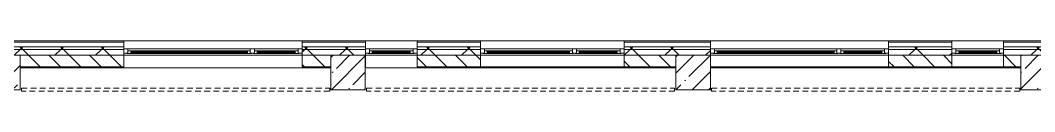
# Model space of a CAD drawing. Header units: millimetres. Extents: x -5368 to 196898, y -8553 to 29000.
# Drawn here: x 104785 to 122425, y 26479 to 27350 of the extents above; entities that cross this region are included whole.
import ezdxf

# ---------------------------------------------------------------- set-up
doc = ezdxf.new("R2010")
doc.units = ezdxf.units.MM
doc.linetypes.add('200_ШТРИХ__ш1_п0_6_', pattern=[160, 100, -60])
for name, color, linetype, lineweight in [('A-DETL-MBND-1', 7, '200_ШТРИХ__ш1_п0_6_', 9), ('A-GLAZ-2', 7, 'Continuous', 5), ('A-WALL', 7, 'Continuous', 9), ('A-WALL-2', 7, 'Continuous', 5), ('I-WALL-4', 7, 'Continuous', 5), ('S-COLS-3', 7, 'Continuous', 5)]:
    doc.layers.add(name, color=color, linetype=linetype, lineweight=lineweight)
pattern_1 = [(45, (62025.03, 0), (-353.5534, 353.5534), []), (135, (62025.03, 0), (-353.5534, -353.5534), [])]
pattern_2 = [(45, (62025.03, 0), (-285.1231, 285.1231), []), (45, (62310.15, 0), (-285.1231, 285.1231), [504.031, -100.806, 16.764, -84.042])]

# ---------------------------------------------------------------- blocks, each defined once
blk = doc.blocks.new('BSC_Колонна _Прямоугольная - 600х600-V90-3_3_1_птичка')
at = {"layer": 'S-COLS-3'}
h = blk.add_hatch(dxfattribs=at)
h.set_pattern_fill('FP_78', color=256, style=0, pattern_type=2)
h.set_pattern_definition([(45, (-42460, -26800), (-285.123, 285.123), []), (45, (-42174.88, -26800), (-285.123, 285.123), [504.031, -100.806, 16.764, -84.042])])
h.paths.add_polyline_path([(-300, -300), (300, -300), (300, 300), (-300, 300)])
for p, q in [((300, 300), (-300, 300)), ((-300, 300), (-300, -300)), ((300, -300), (300, 300)), ((-300, -300), (300, -300))]:
    blk.add_line(p, q, dxfattribs=at)
blk = doc.blocks.new('120_Окно_СКБ_2Ст - 120_Окно_СКБ_2Ст 3100х2500 _мал_створка слева_ 2-19089248-3_3_1_птичка')
at = {"layer": 'A-GLAZ-2'}
for p, q in [((-1550, -75), (-1550, -5)), ((-1550, -5), (-1480, -5)), ((1550, -5), (-1550, -5)), ((-1480, -75), (-1550, -75)), ((-1550, -75), (-1500, -75)), ((-1480, -75), (-1500, -75)), ((-1500, -75), (-1500, -85)), ((-1500, -85), (670, -85)), ((670, -85), (-1500, -85)), ((-1480, -5), (-1480, -75)), ((650, -35), (-1480, -35)), ((-1480, -35), (-1480, -75)), ((-1430, -85), (-1430, -35)), ((-1430, -55), (600, -55)), ((600, -65), (-1430, -65)), ((600, -85), (600, -35)), ((650, -75), (650, -5)), ((650, -5), (720, -5)), ((650, -75), (650, -35)), ((720, -75), (650, -75)), ((670, -75), (650, -75)), ((670, -75), (700, -75)), ((670, -85), (670, -75)), ((720, -75), (700, -75)), ((700, -75), (700, -85)), ((700, -85), (1500, -85)), ((1500, -85), (700, -85)), ((720, -5), (720, -75)), ((1480, -35), (720, -35)), ((720, -35), (720, -75)), ((770, -85), (770, -35)), ((770, -55), (1430, -55)), ((1430, -65), (770, -65)), ((1430, -85), (1430, -35)), ((1480, -75), (1480, -5)), ((1480, -5), (1550, -5)), ((1480, -75), (1480, -35)), ((1550, -75), (1480, -75)), ((1500, -75), (1480, -75)), ((1500, -75), (1550, -75)), ((1500, -85), (1500, -75)), ((1550, -5), (1550, -75))]:
    blk.add_line(p, q, dxfattribs=at)
blk = doc.blocks.new('120_Окно_СКБ_2Ст - 120_Окно_СКБ_2Ст 2500х2500 _мал створка справа_-23206729-3_3_1_птичка')
at = {"layer": 'A-GLAZ-2'}
for p, q in [((-1250, -75), (-1250, -5)), ((-1250, -5), (-1180, -5)), ((1250, -5), (-1250, -5)), ((-1180, -75), (-1250, -75)), ((-1250, -75), (-1200, -75)), ((-1180, -75), (-1200, -75)), ((-1200, -75), (-1200, -85)), ((-1200, -85), (370, -85)), ((370, -85), (-1200, -85)), ((-1180, -5), (-1180, -75)), ((350, -35), (-1180, -35)), ((-1180, -35), (-1180, -75)), ((-1130, -85), (-1130, -35)), ((-1130, -55), (300, -55)), ((300, -65), (-1130, -65)), ((300, -85), (300, -35)), ((350, -75), (350, -5)), ((350, -5), (420, -5)), ((350, -75), (350, -35)), ((420, -75), (350, -75)), ((370, -75), (350, -75)), ((370, -75), (400, -75)), ((370, -85), (370, -75)), ((420, -75), (400, -75)), ((400, -75), (400, -85)), ((400, -85), (1200, -85)), ((1200, -85), (400, -85)), ((420, -5), (420, -75)), ((1180, -35), (420, -35)), ((420, -35), (420, -75)), ((470, -85), (470, -35)), ((470, -55), (1130, -55)), ((1130, -65), (470, -65)), ((1130, -85), (1130, -35)), ((1180, -75), (1180, -5)), ((1180, -5), (1250, -5)), ((1180, -75), (1180, -35)), ((1250, -75), (1180, -75)), ((1200, -75), (1180, -75)), ((1200, -75), (1250, -75)), ((1200, -85), (1200, -75)), ((1250, -5), (1250, -75))]:
    blk.add_line(p, q, dxfattribs=at)
blk = doc.blocks.new('120_Окно_СКБ_1Ст - 120_Окно_СКБ_1Ст_900х2500_h_-21649151-3_3_1_птичка')
at = {"layer": 'A-GLAZ-2'}
for p, q in [((-450, -75), (-450, -5)), ((-450, -5), (-380, -5)), ((450, -5), (-450, -5)), ((-380, -75), (-450, -75)), ((-450, -75), (-400, -75)), ((-380, -75), (-400, -75)), ((-400, -75), (-400, -85)), ((-400, -85), (400, -85)), ((400, -85), (-400, -85)), ((-380, -5), (-380, -75)), ((380, -35), (-380, -35)), ((-380, -35), (-380, -75)), ((-330, -85), (-330, -35)), ((-330, -55), (330, -55)), ((330, -65), (-330, -65)), ((330, -85), (330, -35)), ((380, -75), (380, -5)), ((380, -5), (450, -5)), ((380, -75), (380, -35)), ((450, -75), (380, -75)), ((400, -75), (380, -75)), ((400, -75), (450, -75)), ((400, -85), (400, -75)), ((450, -5), (450, -75))]:
    blk.add_line(p, q, dxfattribs=at)
blk = doc.blocks.new('120_Окно_СКБ_1Ст - 120_Окно_СКБ_1Ст 900х2500_h_-19906774-3_3_1_птичка')
at = {"layer": 'A-GLAZ-2'}
for p, q in [((-450, -75), (-450, -5)), ((-450, -5), (-380, -5)), ((450, -5), (-450, -5)), ((-380, -75), (-450, -75)), ((-450, -75), (-400, -75)), ((-380, -75), (-400, -75)), ((-400, -75), (-400, -85)), ((-400, -85), (400, -85)), ((400, -85), (-400, -85)), ((-380, -5), (-380, -75)), ((380, -35), (-380, -35)), ((-380, -35), (-380, -75)), ((-330, -85), (-330, -35)), ((-330, -55), (330, -55)), ((330, -65), (-330, -65)), ((330, -85), (330, -35)), ((380, -75), (380, -5)), ((380, -5), (450, -5)), ((380, -75), (380, -35)), ((450, -75), (380, -75)), ((400, -75), (380, -75)), ((400, -75), (450, -75)), ((400, -85), (400, -75)), ((450, -5), (450, -75))]:
    blk.add_line(p, q, dxfattribs=at)

msp = doc.modelspace()

# ---------------------------------------------------------------- hatches: boundary and pattern name
at = {"layer": 'A-WALL-2'}
h = msp.add_hatch(dxfattribs=at)
h.set_pattern_fill('FP_75', color=256, style=0, pattern_type=2)
h.set_pattern_definition(pattern_1)
h.paths.add_polyline_path([(155185, 27200), (155235, 27200), (155235, 27250), (142375, 27250), (142375, 27200), (155127.1, 27200)])
h.paths.add_polyline_path([(138375, 27200), (139275, 27200), (139275, 27250), (138375, 27250)])
h.paths.add_polyline_path([(132835, 27200), (132835, 27250), (131635, 27250), (131635, 27200), (131813.3, 27200)])
h.paths.add_polyline_path([(134935, 27200), (136275, 27200), (136275, 27250), (134935, 27250)])
h.paths.add_polyline_path([(128634.1, 27200), (129135, 27200), (129135, 27250), (124885, 27250), (124885, 27200), (127574.4, 27200)])
h.paths.add_polyline_path([(115917.5, 27200), (116785, 27200), (116785, 27250), (115285, 27250), (115285, 27200)])
h.paths.add_polyline_path([(120985, 27200), (120985, 27250), (119885, 27250), (119885, 27200), (120156.4, 27200)])
h.paths.add_polyline_path([(112738.4, 27200), (112785, 27200), (112785, 27250), (111685.3, 27250), (111685.3, 27200)])
h.paths.add_polyline_path([(121885, 27200), (123985, 27200), (123985, 27250), (121885, 27250)])
h.paths.add_polyline_path([(110618.9, 27200), (110785.3, 27200), (110785.3, 27250), (109685, 27250), (109685, 27200)])
h.paths.add_polyline_path([(104185, 27200), (106585, 27200), (106585, 27250), (104085, 27250), (104085, 27200)])
h = msp.add_hatch(dxfattribs=at)
h.set_pattern_fill('FP_75', color=256, style=0, pattern_type=2)
h.set_pattern_definition(pattern_1)
h.paths.add_polyline_path([(155185, 27100), (155185, 27200), (142375, 27200), (142375, 27100), (155127.1, 27100)])
h.paths.add_polyline_path([(139275, 27100), (139275, 27200), (138375, 27200), (138375, 27100), (139231.3, 27100)])
h.paths.add_polyline_path([(134935, 27100), (136275, 27100), (136275, 27200), (134935, 27200)])
h.paths.add_polyline_path([(127574.4, 27100), (129135, 27100), (129135, 27200), (124885, 27200), (124885, 27100), (125455, 27100)])
h.paths.add_polyline_path([(132835, 27100), (132835, 27200), (131635, 27200), (131635, 27100), (131813.3, 27100)])
h.paths.add_polyline_path([(120985, 27100), (120985, 27200), (119885, 27200), (119885, 27100), (120156.4, 27100)])
h.paths.add_polyline_path([(121885, 27100), (123985, 27100), (123985, 27200), (121885, 27200)])
h.paths.add_polyline_path([(112785, 27100), (112785, 27200), (111685.3, 27200), (111685.3, 27100), (112738.4, 27100)])
h.paths.add_polyline_path([(115285, 27100), (116785, 27100), (116785, 27200), (115285, 27200)])
h.paths.add_polyline_path([(110618.9, 27100), (110785.3, 27100), (110785.3, 27200), (109685, 27200), (109685, 27100)])
h.paths.add_polyline_path([(104260.6, 27100), (106585, 27100), (106585, 27200), (104185, 27200), (104185, 27100)])
h = msp.add_hatch(dxfattribs=at)
h.set_pattern_fill('FP_73', color=256, style=0, pattern_type=2)
h.set_pattern_definition([(135, (62025.03, 0), (-176.7767, -176.7767), [])])
h.paths.add_polyline_path([(142410.5, 26900), (142675, 26900), (142675, 27100), (142375, 27100), (142375, 26900)])
h.paths.add_polyline_path([(144529.9, 26900), (146225, 26900), (146225, 27100), (143175, 27100), (143175, 26900)])
h.paths.add_polyline_path([(134935, 26900), (135565, 26900), (135565, 27100), (134935, 27100), (134935, 26950.5)])
h.paths.add_polyline_path([(138775, 26900), (138775, 27100), (138375, 27100), (138375, 26900)])
h.paths.add_polyline_path([(136275, 26900), (136275, 27100), (136065, 27100), (136065, 26900)])
h.paths.add_polyline_path([(128785, 26900), (129135, 26900), (129135, 27100), (128785, 27100), (128785, 26950.5)])
h.paths.add_polyline_path([(132335, 26900), (132335, 27100), (131635, 27100), (131635, 26900)])
h.paths.add_polyline_path([(119885, 26900), (120985, 26900), (120985, 27100), (119885, 27100), (119885, 26950.5)])
h.paths.add_polyline_path([(124885, 26900), (128185, 26900), (128185, 27100), (124885, 27100), (124885, 26950.5)])
h.paths.add_polyline_path([(123985, 26900), (123985, 27100), (122785, 27100), (122785, 26900)])
h.paths.add_polyline_path([(122185, 26900), (122185, 27100), (121885, 27100), (121885, 26900)])
h.paths.add_polyline_path([(115285, 26900), (116185, 26900), (116185, 27100), (115285, 27100), (115285, 26950.5)])
h.paths.add_polyline_path([(106585, 26900), (106585, 27100), (104785, 27100), (104785, 26900)])
h.paths.add_polyline_path([(111685.3, 26900), (112785, 26900), (112785, 27100), (111685.3, 27100), (111685.3, 26950.5)])
h.paths.add_polyline_path([(110185, 26900), (110185, 27100), (109685, 27100), (109685, 26900)])
at = {"layer": 'S-COLS-3'}
h = msp.add_hatch(dxfattribs=at)
h.set_pattern_fill('FP_71', color=256, style=0, pattern_type=2)
h.set_pattern_definition(pattern_2)
h.paths.add_polyline_path([(110785, 26500), (110785, 27100), (110185, 27100), (110185, 26500)])
h = msp.add_hatch(dxfattribs=at)
h.set_pattern_fill('FP_71', color=256, style=0, pattern_type=2)
h.set_pattern_definition(pattern_2)
h.paths.add_polyline_path([(116185, 26500), (116785, 26500), (116785, 27100), (116185, 27100), (116185, 26900)])
h = msp.add_hatch(dxfattribs=at)
h.set_pattern_fill('FP_71', color=256, style=0, pattern_type=2)
h.set_pattern_definition(pattern_2)
h.paths.add_polyline_path([(122785, 26500), (122785, 27100), (122185, 27100), (122185, 26500)])

# ---------------------------------------------------------------- linework, layer by layer
at = {"layer": 'A-DETL-MBND-1'}
for p, q in [((104806, 26530), (104806, 26480)), ((104806, 26530), (110165, 26530)), ((110165, 26480), (104806, 26480)), ((110165, 26480), (110165, 26530)), ((110806.3, 26529), (110806.3, 26479)), ((110806.3, 26529), (116164, 26529)), ((116164, 26479), (110806.3, 26479)), ((116164, 26479), (116164, 26529)), ((116805, 26529), (116805, 26479)), ((116805, 26529), (122165, 26529)), ((122165, 26479), (116805, 26479)), ((122165, 26479), (122165, 26529))]:
    msp.add_line(p, q, dxfattribs=at)
at = {"layer": 'A-WALL'}
for p, q in [((106585, 27330), (103955, 27330)), ((106585, 27250), (104035, 27250)), ((106585, 27200), (104085, 27200)), ((110785.3, 27330), (109685, 27330)), ((110785.3, 27250), (109685, 27250)), ((110785.3, 27200), (109685, 27200)), ((112785, 27330), (111685.3, 27330)), ((112785, 27250), (111685.3, 27250)), ((112785, 27200), (111685.3, 27200)), ((116785, 27330), (115285, 27330)), ((116785, 27250), (115285, 27250)), ((116785, 27200), (115285, 27200)), ((120985, 27330), (119885, 27330)), ((120985, 27250), (119885, 27250)), ((120985, 27200), (119885, 27200)), ((123985, 27330), (121885, 27330)), ((123985, 27250), (121885, 27250)), ((123985, 27200), (121885, 27200))]:
    msp.add_line(p, q, dxfattribs=at)
at = {"layer": 'A-WALL-2'}
for p, q in [((103935, 27350), (111685.3, 27350)), ((106585, 26900), (106585, 27350)), ((109685, 27350), (109685, 26900)), ((110785.3, 26900), (110785.3, 27350)), ((111685.3, 27350), (111685.3, 26900)), ((138375, 27350), (111685.3, 27350)), ((112785, 26900), (112785, 27350)), ((115285, 27350), (115285, 26900)), ((116785, 27100), (116785, 27350)), ((119885, 27350), (119885, 26900)), ((120985, 26900), (120985, 27350)), ((121885, 27350), (121885, 26900)), ((110785.3, 27100), (104785, 27100)), ((110185, 26900), (110185, 27100)), ((110785, 27100), (110785, 26900)), ((154835, 27100), (110785, 27100)), ((116185, 26900), (116185, 27100)), ((122185, 26900), (122185, 27100)), ((104785, 26900), (106585, 26900)), ((109685, 26900), (110185, 26900)), ((110785, 26900), (110785.3, 26900)), ((111685.3, 26900), (112785, 26900)), ((115285, 26900), (116185, 26900)), ((119885, 26900), (120985, 26900)), ((121885, 26900), (122185, 26900))]:
    msp.add_line(p, q, dxfattribs=at)
at = {"layer": 'I-WALL-4'}
for p, q in [((106585, 27100), (109685, 27100)), ((110785.3, 27100), (111685.3, 27100)), ((112785, 27100), (115285, 27100)), ((116785, 27100), (119885, 27100)), ((120985, 27100), (121885, 27100)), ((110185, 26880), (104785, 26880)), ((116185, 26880), (110785, 26880)), ((115285, 26900), (112785, 26900)), ((119885, 26900), (116785, 26900)), ((122185, 26880), (116785, 26880)), ((121885, 26900), (120985, 26900))]:
    msp.add_line(p, q, dxfattribs=at)
at = {"layer": 'S-COLS-3'}
for p, q in [((110785, 27100), (110185, 27100)), ((110185, 27100), (110185, 26900)), ((110785, 26900), (110785, 27100)), ((116785, 27100), (116185, 27100)), ((116185, 27100), (116185, 26900)), ((116785, 26500), (116785, 27100)), ((122785, 27100), (122185, 27100)), ((122185, 27100), (122185, 26900)), ((110185, 26900), (110185, 26500)), ((110785, 26500), (110785, 26900)), ((116185, 26900), (116185, 26500)), ((122185, 26900), (122185, 26500)), ((110185, 26500), (110785, 26500)), ((116185, 26500), (116785, 26500)), ((122185, 26500), (122785, 26500))]:
    msp.add_line(p, q, dxfattribs=at)

# ---------------------------------------------------------------- block references
at = {"layer": 'A-GLAZ-2'}
for name, p in [('120_Окно_СКБ_2Ст - 120_Окно_СКБ_2Ст 3100х2500 _мал_створка слева_ 2-19089248-3_3_1_птичка', (108135, 27215)), ('120_Окно_СКБ_1Ст - 120_Окно_СКБ_1Ст_900х2500_h_-21649151-3_3_1_птичка', (111235.3, 27215)), ('120_Окно_СКБ_2Ст - 120_Окно_СКБ_2Ст 2500х2500 _мал створка справа_-23206729-3_3_1_птичка', (114035, 27215)), ('120_Окно_СКБ_2Ст - 120_Окно_СКБ_2Ст 3100х2500 _мал_створка слева_ 2-19089248-3_3_1_птичка', (118335, 27215)), ('120_Окно_СКБ_1Ст - 120_Окно_СКБ_1Ст 900х2500_h_-19906774-3_3_1_птичка', (121435, 27215))]:
    msp.add_blockref(name, p, dxfattribs=at)
at = {"layer": 'S-COLS-3'}
msp.add_blockref('BSC_Колонна _Прямоугольная - 600х600-V90-3_3_1_птичка', (104485, 26800), dxfattribs=at)

doc.saveas('drawing.dxf')
